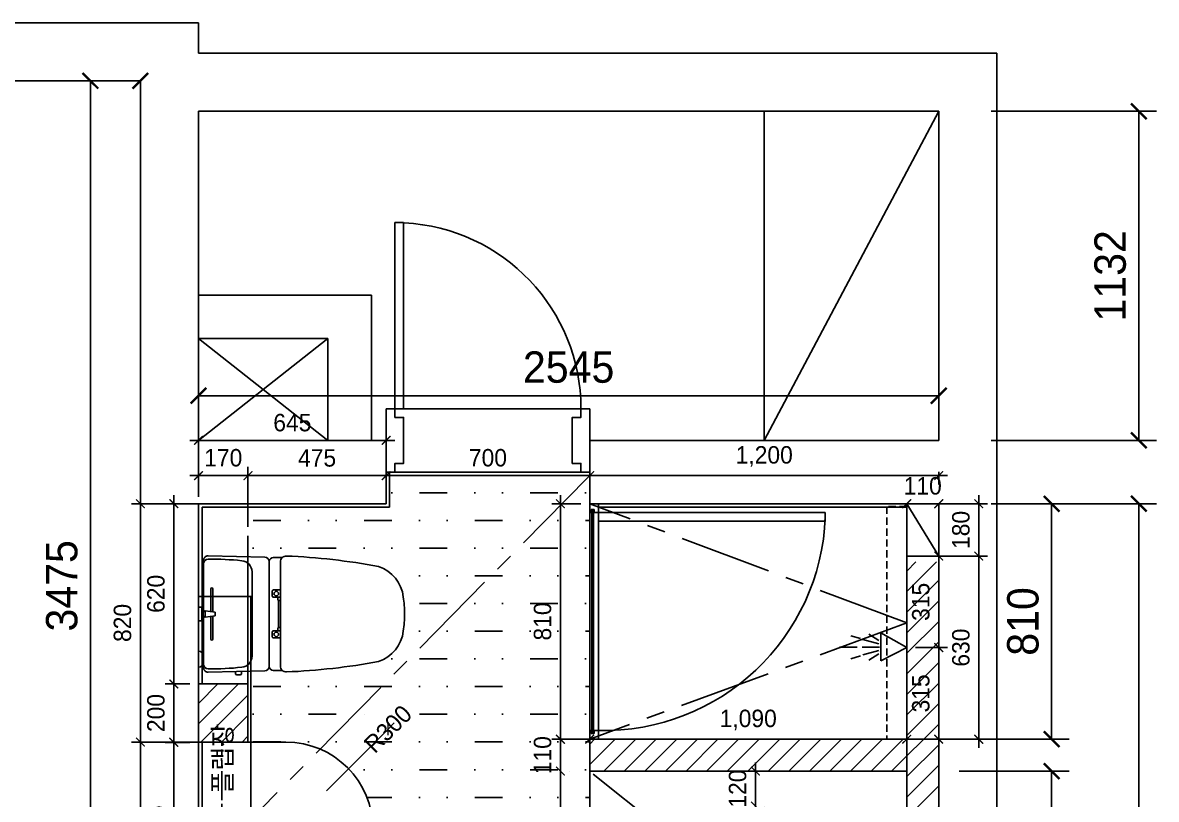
# Model space of a CAD drawing. Header units: millimetres. Extents: x 217202 to 745838, y -6815 to 171372.
# Drawn here: x 414399 to 418297, y 12280 to 14952 of the extents above; entities that cross this region are included whole.
import ezdxf

# ---------------------------------------------------------------- set-up
doc = ezdxf.new("R2010")
doc.units = ezdxf.units.MM
doc.header["$PDMODE"] = 3
for name, pattern in [('CENTER', [50.8, 31.75, -6.35, 6.35, -6.35]), ('DASHED', [0.75, 0.5, -0.25]), ('HIDDEN', [0.375, 0.25, -0.125])]:
    doc.linetypes.add(name, pattern=pattern)
doc.layers.get('DEFPOINTS').update_dxf_attribs({"color": 248})
for name, color, linetype in [('0-ELC TEXT', 7, 'Continuous'), ('03-WAL NEW', 3, 'Continuous'), ('06-FUR', 6, 'Continuous'), ('07-DIM', 5, 'Continuous'), ('BATH', 4, 'Continuous'), ('C-WALL1', 2, 'Continuous'), ('CO-BATH', 6, 'Continuous'), ('FIN', 2, 'Continuous'), ('FUR', 8, 'DASHED'), ('HAT', 5, 'Continuous'), ('HL', 6, 'HIDDEN'), ('TOILET-1', 6, 'Continuous'), ('도면층4', 4, 'Continuous'), ('도면층5', 5, 'Continuous')]:
    doc.layers.add(name, color=color, linetype=linetype)
doc.styles.add('HY 울릉도 L', font='')
doc.styles.add('YOURNAME', font='HY울릉도M.TTF')
doc.styles.add('코레일둥고', font='Korail_Round_Gothic_Medium.ttf')
doc.styles.get('HY 울릉도 L').set_extended_font_data('HY울릉도L')
doc.dimstyles.new('30', dxfattribs={"dimscale": 30, "dimtxt": 2, "dimasz": 1, "dimexe": 1, "dimexo": 1, "dimgap": 1, "dimtad": 1, "dimdec": 0, "dimrnd": 0.05, "dimdsep": 46, "dimlunit": 6, "dimtxsty": 'HY 울릉도 L', "dimblk": 'ARCHTICK', "dimcen": 2.5, "dimdle": 1, "dimclrd": 133, "dimclre": 133, "dimclrt": 30, "dimadec": 0, "dimazin": 0, "dimtfac": 1, "dimtdec": 0, "dimtix": 1, "dimtmove": 2, "dimatfit": 3, "dimldrblk": 'ARCHTICK', "dimfxl": 1, "dimlwd": -1, "dimlwe": -1, "dimarcsym": 0})
doc.dimstyles.new('YOURNAME-60', dxfattribs={"dimscale": 60, "dimtxt": 1.8, "dimasz": 0.9, "dimexe": 1, "dimexo": 3, "dimgap": 0.7, "dimtad": 1, "dimdec": 0, "dimzin": 0, "dimdsep": 46, "dimtxsty": 'YOURNAME', "dimblk": 'ARCHTICK', "dimcen": 0, "dimclrd": 1, "dimclre": 1, "dimclrt": 7, "dimadec": 0, "dimazin": 0, "dimtfac": 1, "dimtdec": 0, "dimtix": 1, "dimtmove": 2, "dimatfit": 3, "dimldrblk": 'ARCHTICK', "dimfxl": 1, "dimtolj": 1, "dimtzin": 0, "dimarcsym": 0})
pattern_1 = [(45, (109254.45, -57531.334), (-35.355339, 35.355339), [])]

# ---------------------------------------------------------------- blocks, each defined once
blk = doc.blocks.new('A$C4B2D31F0')
at = {"layer": 'FIN', "color": 4}
for p, q in [((185, 690.9), (20.4, 690.9)), ((37.2, 692.3), (24.7, 692.3)), ((37.2, 692.3), (49.7, 692.3)), ((200.9, 690.9), (365.5, 690.9)), ((47.7, 523.7), (192.9, 523.7)), ((338.2, 523.7), (192.9, 523.7)), ((12.6, 465.9), (192.9, 465.9)), ((373.3, 465.9), (192.9, 465.9)), ((192.9, 426.6), (13.7, 426.6)), ((192.9, 426.6), (372.2, 426.6))]:
    blk.add_line(p, q, dxfattribs=at)
for points in [[(20.4, 690.9), (7.9, 690.9, 0.421209), (-7.1, 675.5), (-2.4, 480.5, 0.001659)], [(365.5, 690.9), (378, 690.9, -0.421209), (392.9, 675.5), (388.3, 480.5, -0.001659)], [(12.6, 465.9, 0.371724), (-1.8, 451.2, 0.003515), (-1, 420.3, 0.320541)], [(373.3, 465.9, -0.371724), (387.7, 451.2, -0.003515), (386.9, 420.3, -0.320541)]]:
    blk.add_lwpolyline(points, format="xyb", dxfattribs=at)
for centre, radius, start, end in [((24.7, 707.3), 15, 180, 270), ((49.7, 707.3), 15, 270, 0), ((1004.3, 663.1), 1000, 179.3116, 185.9437), ((20.4, 674.9), 16, 90, 179.3116), ((365.5, 674.9), 16, 0.6884, 90), ((-618.4, 663.1), 1000, 354.0563, 0.6884), ((49.4, 563.7), 40, 185.9437, 267.5129), ((336.5, 563.7), 40, 272.4871, 354.0563), ((12.6, 480.9), 15, 181.3651, 270), ((373.3, 480.9), 15, 270, 358.6349), ((13.7, 406.6), 20, 90, 182.3333), ((2197.7, 495.6), 2205.9, 182.3333, 190.6081), ((-1811.8, 495.6), 2205.9, 349.3919, 357.6667), ((372.2, 406.6), 20, 357.6667, 90), ((148.7, 128.9), 125.5, 198.2964, 263.4241), ((237.2, 128.9), 125.5, 276.5759, 341.7036), ((192.9, 405.9), 405.9, 261.6993, 270), ((192.9, 405.9), 405.9, 270, 278.3007)]:
    blk.add_arc(centre, radius, start, end, dxfattribs=at)
at = {"layer": 'HL', "linetype": 'Continuous'}
for p, q in [((168.9, 697.3), (168.9, 707.3)), ((216.9, 697.3), (216.9, 707.3)), ((106.4, 666.3), (184.4, 666.3)), ((168.9, 697.3), (216.9, 697.3)), ((186, 692.5), (180.6, 697.3)), ((181.6, 685.5), (186, 692.5)), ((187, 651.2), (181.6, 685.5)), ((181.6, 685.5), (204.3, 685.5)), ((186, 692.5), (199.9, 692.5)), ((198.9, 651.2), (204.3, 685.5)), ((199.9, 692.5), (205.3, 697.3)), ((204.3, 685.5), (199.9, 692.5)), ((201.4, 666.3), (279.4, 666.3)), ((106.4, 659.3), (185.5, 659.3)), ((187, 651.2), (198.9, 651.2)), ((200.4, 659.3), (279.4, 659.3)), ((-16, 576.9), (-16, 564.8)), ((-12, 580.9), (-4.8, 580.9)), ((-12, 560.8), (-4.3, 560.8)), ((192.9, 433.7), (146.6, 433.7)), ((192.9, 433.7), (239.3, 433.7))]:
    blk.add_line(p, q, dxfattribs=at)
for points in [[(110.4, 426.6), (110.4, 450.8, -0.414214), (114.4, 454.8), (130.9, 454.8, -0.414214), (134.9, 450.8), (134.9, 435.2), (134.9, 426.6)], [(134.9, 435.2), (144.6, 435.2, -0.414214), (146.6, 433.2), (146.6, 426.6)], [(251, 435.2), (241.3, 435.2, 0.414214), (239.3, 433.2), (239.3, 426.6)], [(275.5, 426.6), (275.5, 450.8, 0.414214), (271.5, 454.8), (255, 454.8, 0.414214), (251, 450.8), (251, 435.2), (251, 426.6)]]:
    blk.add_lwpolyline(points, format="xyb", dxfattribs=at)
for centre in [(122.9, 440.9), (262.9, 440.9)]:
    blk.add_circle(centre, 8, dxfattribs=at)
for centre, radius, start, end in [((106.4, 662.8), 3.5, 90, 270), ((279.4, 662.8), 3.5, 270, 90), ((-12, 576.9), 4, 90, 180), ((-12, 564.8), 4, 180, 270)]:
    blk.add_arc(centre, radius, start, end, dxfattribs=at)
blk = doc.blocks.new('_ArchTick')
at = {"color": 0, "linetype": 'ByBlock', "const_width": 0.15}
blk.add_lwpolyline([(-0.5, -0.5), (0.5, 0.5)], dxfattribs=at)
blk = doc.blocks.new('*D909')
at = {"layer": 'DEFPOINTS', "color": 0, "transparency": 16777216}
for p in [(417549.1, 13668.7), (415004.1, 13497.2), (417549.1, 13519.7)]:
    blk.add_point(p, dxfattribs=at)
at = {"layer": 'HAT', "color": 1, "lineweight": -2, "transparency": 16777216}
for p, q in [((415004.1, 13677.2), (415004.1, 13728.7)), ((417549.1, 13699.7), (417549.1, 13728.7)), ((415004.1, 13668.7), (417549.1, 13668.7))]:
    blk.add_line(p, q, dxfattribs=at)
at = {"layer": 'HAT', "color": 1, "lineweight": -2, "transparency": 16777216, "xscale": 54, "yscale": 54, "zscale": 54, "rotation": 180}
blk.add_blockref('_ArchTick', (415004.1, 13668.7), dxfattribs=at)
at = {"layer": 'HAT', "color": 1, "lineweight": -2, "transparency": 16777216, "xscale": 54, "yscale": 54, "zscale": 54}
blk.add_blockref('_ArchTick', (417549.1, 13668.7), dxfattribs=at)
at = {"layer": 'HAT', "color": 7, "transparency": 16777216, "insert": (416276.6, 13766.7), "char_height": 108, "attachment_point": 5, "style": 'YOURNAME'}
blk.add_mtext('\\A1;2545', dxfattribs=at)
blk = doc.blocks.new('*D933')
at = {"layer": '06-FUR', "color": 133, "transparency": 16777216}
for p, q in [((415004.1, 13320.4), (415004.1, 13545.2)), ((415649.1, 13436.2), (415649.1, 13545.2)), ((415679.1, 13515.2), (414974.1, 13515.2))]:
    blk.add_line(p, q, dxfattribs=at)
at = {"layer": 'DEFPOINTS', "color": 0, "transparency": 16777216}
for p in [(415004.1, 13515.2), (415649.1, 13406.2), (415004.1, 13290.4)]:
    blk.add_point(p, dxfattribs=at)
at = {"layer": '06-FUR', "color": 133, "transparency": 16777216, "xscale": 30, "yscale": 30, "zscale": 30, "rotation": 180}
blk.add_blockref('_ArchTick', (415004.1, 13515.2), dxfattribs=at)
at = {"layer": '06-FUR', "color": 133, "transparency": 16777216, "xscale": 30, "yscale": 30, "zscale": 30}
blk.add_blockref('_ArchTick', (415649.1, 13515.2), dxfattribs=at)
at = {"layer": '06-FUR', "color": 30, "transparency": 16777216, "insert": (415326.6, 13575.9), "char_height": 60, "attachment_point": 5, "style": 'HY 울릉도 L'}
blk.add_mtext('645', dxfattribs=at)
blk = doc.blocks.new('*D910')
at = {"layer": '06-FUR', "color": 133, "transparency": 16777216}
for p, q in [((416319.1, 13393.8), (417579.1, 13393.8)), ((416349.1, 13406.5), (416349.1, 13363.8)), ((417549.1, 13406.5), (417549.1, 13363.8))]:
    blk.add_line(p, q, dxfattribs=at)
at = {"layer": 'DEFPOINTS', "color": 0, "transparency": 16777216}
for p in [(416349.1, 13436.5), (417549.1, 13436.5), (417549.1, 13393.8)]:
    blk.add_point(p, dxfattribs=at)
at = {"layer": '06-FUR', "color": 133, "transparency": 16777216, "xscale": 30, "yscale": 30, "zscale": 30, "rotation": 180}
blk.add_blockref('_ArchTick', (416349.1, 13393.8), dxfattribs=at)
at = {"layer": '06-FUR', "color": 133, "transparency": 16777216, "xscale": 30, "yscale": 30, "zscale": 30}
blk.add_blockref('_ArchTick', (417549.1, 13393.8), dxfattribs=at)
at = {"layer": '06-FUR', "color": 30, "transparency": 16777216, "insert": (416949.1, 13459.8), "char_height": 60, "attachment_point": 5, "style": 'HY 울릉도 L'}
blk.add_mtext('1,200', dxfattribs=at)
blk = doc.blocks.new('*D911')
at = {"layer": '06-FUR', "color": 133, "transparency": 16777216}
for p, q in [((415649.1, 13423.8), (415649.1, 13423.8)), ((416379.1, 13393.8), (415619.1, 13393.8)), ((416349.1, 13406.5), (416349.1, 13363.8))]:
    blk.add_line(p, q, dxfattribs=at)
at = {"layer": 'DEFPOINTS', "color": 0, "transparency": 16777216}
for p in [(416349.1, 13436.5), (415649.1, 13393.8), (415649.1, 13393.8)]:
    blk.add_point(p, dxfattribs=at)
at = {"layer": '06-FUR', "color": 133, "transparency": 16777216, "xscale": 30, "yscale": 30, "zscale": 30, "rotation": 180}
blk.add_blockref('_ArchTick', (415649.1, 13393.8), dxfattribs=at)
at = {"layer": '06-FUR', "color": 133, "transparency": 16777216, "xscale": 30, "yscale": 30, "zscale": 30}
blk.add_blockref('_ArchTick', (416349.1, 13393.8), dxfattribs=at)
at = {"layer": '06-FUR', "color": 30, "transparency": 16777216, "insert": (415999.1, 13455.1), "char_height": 60, "attachment_point": 5, "style": 'HY 울릉도 L'}
blk.add_mtext('700', dxfattribs=at)
blk = doc.blocks.new('*D934')
at = {"layer": 'DEFPOINTS', "color": 0, "transparency": 16777216}
for p in [(417549.1, 14647.2), (417549.1, 13515.2), (418237.3, 13515.2)]:
    blk.add_point(p, dxfattribs=at)
at = {"layer": 'HAT', "color": 1, "lineweight": -2, "transparency": 16777216}
for p, q in [((417729.1, 14647.2), (418297.3, 14647.2)), ((418237.3, 14647.2), (418237.3, 13515.2)), ((417729.1, 13515.2), (418297.3, 13515.2))]:
    blk.add_line(p, q, dxfattribs=at)
at = {"layer": 'HAT', "color": 1, "lineweight": -2, "transparency": 16777216, "xscale": 54, "yscale": 54, "zscale": 54}
for p, rotation in [((418237.3, 14647.2), 90), ((418237.3, 13515.2), 270)]:
    blk.add_blockref('_ArchTick', p, dxfattribs=dict(at, rotation=rotation))
at = {"layer": 'HAT', "color": 7, "transparency": 16777216, "insert": (418139.1, 14081.2), "char_height": 108, "attachment_point": 5, "rotation": 90, "style": 'YOURNAME'}
blk.add_mtext('\\A1;1132', dxfattribs=at)
blk = doc.blocks.new('AC-8')
at = {"layer": 'BATH'}
for p, q in [((-50.8, 54), (-0.1, 142.7)), ((-0.1, 142.7), (45.4, 54)), ((45.4, 54), (-50.8, 54)), ((-24.7, 46.5), (-46.3, 12.2)), ((-13.5, 47.3), (-27.7, -7.9)), ((-1.6, 49.5), (-1.6, -10.8)), ((10.4, 47.3), (24.5, -7.9)), ((21.6, 46.5), (43.2, 12.2)), ((-31.4, -16.2), (-41.1, -49)), ((-1.6, -27.3), (-1.6, -88.5)), ((28.3, -16.2), (38, -49))]:
    blk.add_line(p, q, dxfattribs=at)
blk = doc.blocks.new('*D912')
at = {"layer": 'DEFPOINTS', "color": 0, "transparency": 16777216}
for p in [(417549.1, 13297.2), (417549.1, 10577.2), (418237.3, 10577.2)]:
    blk.add_point(p, dxfattribs=at)
at = {"layer": 'HAT', "color": 1, "lineweight": -2, "transparency": 16777216}
for p, q in [((417729.1, 13297.2), (418297.3, 13297.2)), ((418237.3, 13297.2), (418237.3, 10577.2)), ((417729.1, 10577.2), (418297.3, 10577.2))]:
    blk.add_line(p, q, dxfattribs=at)
at = {"layer": 'HAT', "color": 1, "lineweight": -2, "transparency": 16777216, "xscale": 54, "yscale": 54, "zscale": 54}
for p, rotation in [((418237.3, 13297.2), 90), ((418237.3, 10577.2), 270)]:
    blk.add_blockref('_ArchTick', p, dxfattribs=dict(at, rotation=rotation))
at = {"layer": 'HAT', "color": 7, "transparency": 16777216, "insert": (418139.1, 11937.2), "char_height": 108, "attachment_point": 5, "rotation": 90, "style": 'YOURNAME'}
blk.add_mtext('\\A1;2720', dxfattribs=at)
blk = doc.blocks.new('*D913')
at = {"layer": 'DEFPOINTS', "color": 0, "transparency": 16777216}
for p in [(417549.1, 13297.2), (417274.6, 12487.2), (417937.3, 12487.2)]:
    blk.add_point(p, dxfattribs=at)
at = {"layer": 'HAT', "color": 1, "lineweight": -2, "transparency": 16777216}
for p, q in [((417729.1, 13297.2), (417997.3, 13297.2)), ((417937.3, 13297.2), (417937.3, 12487.2)), ((417454.6, 12487.2), (417997.3, 12487.2))]:
    blk.add_line(p, q, dxfattribs=at)
at = {"layer": 'HAT', "color": 1, "lineweight": -2, "transparency": 16777216, "xscale": 54, "yscale": 54, "zscale": 54}
for p, rotation in [((417937.3, 13297.2), 90), ((417937.3, 12487.2), 270)]:
    blk.add_blockref('_ArchTick', p, dxfattribs=dict(at, rotation=rotation))
at = {"layer": 'HAT', "color": 7, "transparency": 16777216, "insert": (417839, 12892.2), "char_height": 108, "attachment_point": 5, "rotation": 90, "style": 'YOURNAME'}
blk.add_mtext('\\A1;810', dxfattribs=at)
blk = doc.blocks.new('*D914')
at = {"layer": 'DEFPOINTS', "color": 0, "transparency": 16777216}
for p in [(417439.1, 12377.2), (417549.1, 10577.2), (417937.3, 10577.2)]:
    blk.add_point(p, dxfattribs=at)
at = {"layer": 'HAT', "color": 1, "lineweight": -2, "transparency": 16777216}
for p, q in [((417619.1, 12377.2), (417997.3, 12377.2)), ((417937.3, 12377.2), (417937.3, 10577.2)), ((417729.1, 10577.2), (417997.3, 10577.2))]:
    blk.add_line(p, q, dxfattribs=at)
at = {"layer": 'HAT', "color": 1, "lineweight": -2, "transparency": 16777216, "xscale": 54, "yscale": 54, "zscale": 54}
for p, rotation in [((417937.3, 12377.2), 90), ((417937.3, 10577.2), 270)]:
    blk.add_blockref('_ArchTick', p, dxfattribs=dict(at, rotation=rotation))
at = {"layer": 'HAT', "color": 7, "transparency": 16777216, "insert": (417839, 11477.2), "char_height": 108, "attachment_point": 5, "rotation": 90, "style": 'YOURNAME'}
blk.add_mtext('\\A1;1800', dxfattribs=at)
blk = doc.blocks.new('*D935')
at = {"layer": '06-FUR', "color": 133, "transparency": 16777216}
for p, q in [((416248.4, 12407.2), (416248.4, 10547.2)), ((416278.4, 12377.2), (416278.4, 12377.2)), ((416319.1, 10577.2), (416218.4, 10577.2))]:
    blk.add_line(p, q, dxfattribs=at)
at = {"layer": 'DEFPOINTS', "color": 0, "transparency": 16777216}
for p in [(416248.4, 12377.2), (416248.4, 10577.2), (416349.1, 10577.2)]:
    blk.add_point(p, dxfattribs=at)
at = {"layer": '06-FUR', "color": 133, "transparency": 16777216, "xscale": 30, "yscale": 30, "zscale": 30}
for p, rotation in [((416248.4, 12377.2), 90), ((416248.4, 10577.2), 270)]:
    blk.add_blockref('_ArchTick', p, dxfattribs=dict(at, rotation=rotation))
at = {"layer": '06-FUR', "color": 30, "transparency": 16777216, "insert": (416182.5, 11477.2), "char_height": 60, "attachment_point": 5, "rotation": 90, "style": 'HY 울릉도 L'}
blk.add_mtext('1,800', dxfattribs=at)
blk = doc.blocks.new('*D915')
at = {"layer": '06-FUR', "color": 133, "transparency": 16777216}
for p, q in [((416319.1, 13297.2), (416218.4, 13297.2)), ((416248.4, 13327.2), (416248.4, 12457.2)), ((416319.1, 12487.2), (416218.4, 12487.2))]:
    blk.add_line(p, q, dxfattribs=at)
at = {"layer": 'DEFPOINTS', "color": 0, "transparency": 16777216}
for p in [(416349.1, 13297.2), (416248.4, 12487.2), (416349.1, 12487.2)]:
    blk.add_point(p, dxfattribs=at)
at = {"layer": '06-FUR', "color": 133, "transparency": 16777216, "xscale": 30, "yscale": 30, "zscale": 30}
for p, rotation in [((416248.4, 13297.2), 90), ((416248.4, 12487.2), 270)]:
    blk.add_blockref('_ArchTick', p, dxfattribs=dict(at, rotation=rotation))
at = {"layer": '06-FUR', "color": 30, "transparency": 16777216, "insert": (416187.1, 12892.2), "char_height": 60, "attachment_point": 5, "rotation": 90, "style": 'HY 울릉도 L'}
blk.add_mtext('810', dxfattribs=at)
blk = doc.blocks.new('*D937')
at = {"layer": '06-FUR', "color": 133, "transparency": 16777216}
for p, q in [((417439.1, 13297.2), (417409.1, 13297.2)), ((417439.1, 13297.2), (417549.1, 13297.2)), ((417549.1, 13297.2), (417579.1, 13297.2))]:
    blk.add_line(p, q, dxfattribs=at)
at = {"layer": 'DEFPOINTS', "color": 0, "transparency": 16777216}
for p in [(417439.1, 13297.2), (417549.1, 13297.2), (417549.1, 13297.2)]:
    blk.add_point(p, dxfattribs=at)
at = {"layer": '06-FUR', "color": 133, "transparency": 16777216, "xscale": 30, "yscale": 30, "zscale": 30}
blk.add_blockref('_ArchTick', (417439.1, 13297.2), dxfattribs=at)
at = {"layer": '06-FUR', "color": 133, "transparency": 16777216, "xscale": 30, "yscale": 30, "zscale": 30, "rotation": 180}
blk.add_blockref('_ArchTick', (417549.1, 13297.2), dxfattribs=at)
at = {"layer": '06-FUR', "color": 30, "transparency": 16777216, "insert": (417494.1, 13358.5), "char_height": 60, "attachment_point": 5, "style": 'HY 울릉도 L'}
blk.add_mtext('110', dxfattribs=at)
blk = doc.blocks.new('*D938')
at = {"layer": '06-FUR', "color": 133, "transparency": 16777216}
for p, q in [((416349.1, 12407.2), (416349.1, 12517.2)), ((417439.1, 12407.2), (417439.1, 12517.2)), ((417469.1, 12487.2), (416319.1, 12487.2))]:
    blk.add_line(p, q, dxfattribs=at)
at = {"layer": 'DEFPOINTS', "color": 0, "transparency": 16777216}
for p in [(416349.1, 12487.2), (416349.1, 12377.2), (417439.1, 12377.2)]:
    blk.add_point(p, dxfattribs=at)
at = {"layer": '06-FUR', "color": 133, "transparency": 16777216, "xscale": 30, "yscale": 30, "zscale": 30, "rotation": 180}
blk.add_blockref('_ArchTick', (416349.1, 12487.2), dxfattribs=at)
at = {"layer": '06-FUR', "color": 133, "transparency": 16777216, "xscale": 30, "yscale": 30, "zscale": 30}
blk.add_blockref('_ArchTick', (417439.1, 12487.2), dxfattribs=at)
at = {"layer": '06-FUR', "color": 30, "transparency": 16777216, "insert": (416894.1, 12553.2), "char_height": 60, "attachment_point": 5, "style": 'HY 울릉도 L'}
blk.add_mtext('1,090', dxfattribs=at)
blk = doc.blocks.new('*D916')
at = {"layer": '06-FUR', "color": 133, "transparency": 16777216}
for p, q in [((416248.4, 12487.2), (416248.4, 12517.2)), ((416248.4, 12487.2), (416248.4, 12377.2)), ((416278.4, 12487.2), (416278.4, 12487.2)), ((416248.4, 12377.2), (416248.4, 12347.2)), ((416278.4, 12377.2), (416278.4, 12377.2))]:
    blk.add_line(p, q, dxfattribs=at)
at = {"layer": 'DEFPOINTS', "color": 0, "transparency": 16777216}
for p in [(416248.4, 12487.2), (416248.4, 12377.2), (416248.4, 12377.2)]:
    blk.add_point(p, dxfattribs=at)
at = {"layer": '06-FUR', "color": 133, "transparency": 16777216, "xscale": 30, "yscale": 30, "zscale": 30}
for p, rotation in [((416248.4, 12487.2), 270), ((416248.4, 12377.2), 90)]:
    blk.add_blockref('_ArchTick', p, dxfattribs=dict(at, rotation=rotation))
at = {"layer": '06-FUR', "color": 30, "transparency": 16777216, "insert": (416187.2, 12432.2), "char_height": 60, "attachment_point": 5, "rotation": 90, "style": 'HY 울릉도 L'}
blk.add_mtext('110', dxfattribs=at)
blk = doc.blocks.new('*D917')
at = {"layer": '06-FUR', "color": 133, "transparency": 16777216}
for p, q in [((415004.1, 13357.5), (415004.1, 13423.8)), ((415174.1, 13357.5), (415174.1, 13423.8)), ((415004.1, 13393.8), (414974.1, 13393.8)), ((415174.1, 13393.8), (415004.1, 13393.8)), ((415174.1, 13393.8), (415204.1, 13393.8))]:
    blk.add_line(p, q, dxfattribs=at)
at = {"layer": 'DEFPOINTS', "color": 0, "transparency": 16777216}
for p in [(415004.1, 13393.8), (415004.1, 13327.5), (415174.1, 13327.5)]:
    blk.add_point(p, dxfattribs=at)
at = {"layer": '06-FUR', "color": 133, "transparency": 16777216, "xscale": 30, "yscale": 30, "zscale": 30}
blk.add_blockref('_ArchTick', (415004.1, 13393.8), dxfattribs=at)
at = {"layer": '06-FUR', "color": 133, "transparency": 16777216, "xscale": 30, "yscale": 30, "zscale": 30, "rotation": 180}
blk.add_blockref('_ArchTick', (415174.1, 13393.8), dxfattribs=at)
at = {"layer": '06-FUR', "color": 30, "transparency": 16777216, "insert": (415089.1, 13455.1), "char_height": 60, "attachment_point": 5, "style": 'HY 울릉도 L'}
blk.add_mtext('170', dxfattribs=at)
blk = doc.blocks.new('*D918')
at = {"layer": '06-FUR', "color": 133, "transparency": 16777216}
for p, q in [((415174.1, 13247.5), (415174.1, 13423.8)), ((415144.1, 13393.8), (415679.1, 13393.8)), ((415649.1, 13406.5), (415649.1, 13363.8))]:
    blk.add_line(p, q, dxfattribs=at)
at = {"layer": 'DEFPOINTS', "color": 0, "transparency": 16777216}
for p in [(415649.1, 13436.5), (415649.1, 13393.8), (415174.1, 13217.5)]:
    blk.add_point(p, dxfattribs=at)
at = {"layer": '06-FUR', "color": 133, "transparency": 16777216, "xscale": 30, "yscale": 30, "zscale": 30, "rotation": 180}
blk.add_blockref('_ArchTick', (415174.1, 13393.8), dxfattribs=at)
at = {"layer": '06-FUR', "color": 133, "transparency": 16777216, "xscale": 30, "yscale": 30, "zscale": 30}
blk.add_blockref('_ArchTick', (415649.1, 13393.8), dxfattribs=at)
at = {"layer": '06-FUR', "color": 30, "transparency": 16777216, "insert": (415411.6, 13454.5), "char_height": 60, "attachment_point": 5, "style": 'HY 울릉도 L'}
blk.add_mtext('475', dxfattribs=at)
blk = doc.blocks.new('*D919')
at = {"layer": '06-FUR', "color": 133, "transparency": 16777216}
for p, q in [((415144.1, 13297.2), (414774.1, 13297.2)), ((414804.1, 13327.2), (414804.1, 12447.2)), ((415144.1, 12477.2), (414774.1, 12477.2))]:
    blk.add_line(p, q, dxfattribs=at)
at = {"layer": 'DEFPOINTS', "color": 0, "transparency": 16777216}
for p in [(415174.1, 13297.2), (414804.1, 12477.2), (415174.1, 12477.2)]:
    blk.add_point(p, dxfattribs=at)
at = {"layer": '06-FUR', "color": 133, "transparency": 16777216, "xscale": 30, "yscale": 30, "zscale": 30}
for p, rotation in [((414804.1, 13297.2), 90), ((414804.1, 12477.2), 270)]:
    blk.add_blockref('_ArchTick', p, dxfattribs=dict(at, rotation=rotation))
at = {"layer": '06-FUR', "color": 30, "transparency": 16777216, "insert": (414742.8, 12887.2), "char_height": 60, "attachment_point": 5, "rotation": 90, "style": 'HY 울릉도 L'}
blk.add_mtext('820', dxfattribs=at)
blk = doc.blocks.new('*D920')
at = {"layer": '06-FUR', "color": 133, "transparency": 16777216}
for p, q in [((414919.1, 12677.2), (414919.1, 12707.2)), ((414974.1, 12677.2), (414889.1, 12677.2)), ((414919.1, 12677.2), (414919.1, 12477.2)), ((414974.1, 12477.2), (414889.1, 12477.2)), ((414919.1, 12477.2), (414919.1, 12447.2))]:
    blk.add_line(p, q, dxfattribs=at)
at = {"layer": 'DEFPOINTS', "color": 0, "transparency": 16777216}
for p in [(415004.1, 12677.2), (414919.1, 12477.2), (415004.1, 12477.2)]:
    blk.add_point(p, dxfattribs=at)
at = {"layer": '06-FUR', "color": 133, "transparency": 16777216, "xscale": 30, "yscale": 30, "zscale": 30}
for p, rotation in [((414919.1, 12677.2), 270), ((414919.1, 12477.2), 90)]:
    blk.add_blockref('_ArchTick', p, dxfattribs=dict(at, rotation=rotation))
at = {"layer": '06-FUR', "color": 30, "transparency": 16777216, "insert": (414857.8, 12577.2), "char_height": 60, "attachment_point": 5, "rotation": 90, "style": 'HY 울릉도 L'}
blk.add_mtext('200', dxfattribs=at)
blk = doc.blocks.new('*D921')
at = {"layer": '06-FUR', "color": 133, "transparency": 16777216}
for p, q in [((414974.1, 13297.2), (414889.1, 13297.2)), ((414919.1, 13327.2), (414919.1, 12647.2)), ((414974.1, 12677.2), (414889.1, 12677.2))]:
    blk.add_line(p, q, dxfattribs=at)
at = {"layer": 'DEFPOINTS', "color": 0, "transparency": 16777216}
for p in [(415004.1, 13297.2), (414919.1, 12677.2), (415004.1, 12677.2)]:
    blk.add_point(p, dxfattribs=at)
at = {"layer": '06-FUR', "color": 133, "transparency": 16777216, "xscale": 30, "yscale": 30, "zscale": 30}
for p, rotation in [((414919.1, 13297.2), 90), ((414919.1, 12677.2), 270)]:
    blk.add_blockref('_ArchTick', p, dxfattribs=dict(at, rotation=rotation))
at = {"layer": '06-FUR', "color": 30, "transparency": 16777216, "insert": (414857.8, 12987.2), "char_height": 60, "attachment_point": 5, "rotation": 90, "style": 'HY 울릉도 L'}
blk.add_mtext('620', dxfattribs=at)
blk = doc.blocks.new('*D939')
at = {"layer": '06-FUR', "color": 133, "transparency": 16777216}
for p, q in [((414974.1, 12477.2), (414774.1, 12477.2)), ((414804.1, 12507.2), (414804.1, 11447.2)), ((414974.1, 11477.2), (414774.1, 11477.2))]:
    blk.add_line(p, q, dxfattribs=at)
at = {"layer": 'DEFPOINTS', "color": 0, "transparency": 16777216}
for p in [(415004.1, 12477.2), (414804.1, 11477.2), (415004.1, 11477.2)]:
    blk.add_point(p, dxfattribs=at)
at = {"layer": '06-FUR', "color": 133, "transparency": 16777216, "xscale": 30, "yscale": 30, "zscale": 30}
for p, rotation in [((414804.1, 12477.2), 90), ((414804.1, 11477.2), 270)]:
    blk.add_blockref('_ArchTick', p, dxfattribs=dict(at, rotation=rotation))
at = {"layer": '06-FUR', "color": 30, "transparency": 16777216, "insert": (414738.1, 11977.2), "char_height": 60, "attachment_point": 5, "rotation": 90, "style": 'HY 울릉도 L'}
blk.add_mtext('1,000', dxfattribs=at)
blk = doc.blocks.new('*D922')
at = {"layer": '06-FUR', "color": 133, "transparency": 16777216}
for p, q in [((414974.1, 12476.2), (414889.1, 12476.2)), ((414919.1, 11881.2), (414919.1, 12506.2)), ((415039.1, 11911.2), (414889.1, 11911.2))]:
    blk.add_line(p, q, dxfattribs=at)
at = {"layer": 'DEFPOINTS', "color": 0, "transparency": 16777216}
for p in [(414919.1, 12476.2), (415004.1, 12476.2), (415069.1, 11911.2)]:
    blk.add_point(p, dxfattribs=at)
at = {"layer": '06-FUR', "color": 133, "transparency": 16777216, "xscale": 30, "yscale": 30, "zscale": 30}
for p, rotation in [((414919.1, 12476.2), 90), ((414919.1, 11911.2), 270)]:
    blk.add_blockref('_ArchTick', p, dxfattribs=dict(at, rotation=rotation))
at = {"layer": '06-FUR', "color": 30, "transparency": 16777216, "insert": (414858.4, 12193.7), "char_height": 60, "attachment_point": 5, "rotation": 90, "style": 'HY 울릉도 L'}
blk.add_mtext('565', dxfattribs=at)
blk = doc.blocks.new('*D924')
at = {"layer": '06-FUR', "color": 133, "transparency": 16777216}
for p, q in [((415443.7, 12310.1), (415655.8, 12522.2)), ((415655.8, 12522.2), (415677.1, 12543.4))]:
    blk.add_line(p, q, dxfattribs=at)
at = {"layer": 'DEFPOINTS', "color": 0, "transparency": 16777216}
for p in [(415655.8, 12522.2), (415443.7, 12310.1)]:
    blk.add_point(p, dxfattribs=at)
at = {"layer": '06-FUR', "color": 133, "transparency": 16777216, "xscale": 30, "yscale": 30, "zscale": 30, "rotation": 224.9999999999922}
blk.add_blockref('_ArchTick', (415655.8, 12522.2), dxfattribs=at)
at = {"layer": '06-FUR', "color": 30, "transparency": 16777216, "insert": (415655.8, 12522.2), "char_height": 60, "attachment_point": 5, "rotation": 45, "style": 'HY 울릉도 L'}
blk.add_mtext('R300', dxfattribs=at)
blk = doc.blocks.new('*D942')
at = {"layer": '06-FUR', "color": 133, "transparency": 16777216}
for p, q in [((417686.8, 13147.2), (417686.8, 12457.2)), ((417716.8, 13117.2), (417716.8, 13117.2)), ((417469.1, 12487.2), (417716.8, 12487.2))]:
    blk.add_line(p, q, dxfattribs=at)
at = {"layer": 'DEFPOINTS', "color": 0, "transparency": 16777216}
for p in [(417686.8, 13117.2), (417439.1, 12487.2), (417686.8, 12487.2)]:
    blk.add_point(p, dxfattribs=at)
at = {"layer": '06-FUR', "color": 133, "transparency": 16777216, "xscale": 30, "yscale": 30, "zscale": 30}
for p, rotation in [((417686.8, 13117.2), 90), ((417686.8, 12487.2), 270)]:
    blk.add_blockref('_ArchTick', p, dxfattribs=dict(at, rotation=rotation))
at = {"layer": '06-FUR', "color": 30, "transparency": 16777216, "insert": (417625.5, 12802.2), "char_height": 60, "attachment_point": 5, "rotation": 90, "style": 'HY 울릉도 L'}
blk.add_mtext('630', dxfattribs=at)
blk = doc.blocks.new('*D943')
at = {"layer": '06-FUR', "color": 133, "transparency": 16777216}
for p, q in [((416918.9, 12377.2), (416918.9, 12407.2)), ((416918.9, 12257.2), (416918.9, 12377.2)), ((416948.9, 12377.2), (416948.9, 12377.2)), ((416918.9, 12257.2), (416918.9, 12227.2)), ((416948.9, 12257.2), (416948.9, 12257.2))]:
    blk.add_line(p, q, dxfattribs=at)
at = {"layer": 'DEFPOINTS', "color": 0, "transparency": 16777216}
for p in [(416918.9, 12377.2), (416918.9, 12377.2), (416918.9, 12257.2)]:
    blk.add_point(p, dxfattribs=at)
at = {"layer": '06-FUR', "color": 133, "transparency": 16777216, "xscale": 30, "yscale": 30, "zscale": 30}
for p, rotation in [((416918.9, 12377.2), 270), ((416918.9, 12257.2), 90)]:
    blk.add_blockref('_ArchTick', p, dxfattribs=dict(at, rotation=rotation))
at = {"layer": '06-FUR', "color": 30, "transparency": 16777216, "insert": (416857.7, 12317.2), "char_height": 60, "attachment_point": 5, "rotation": 90, "style": 'HY 울릉도 L'}
blk.add_mtext('120', dxfattribs=at)
blk = doc.blocks.new('*D927')
at = {"layer": '06-FUR', "color": 133, "transparency": 16777216}
for p, q in [((417579.1, 13297.2), (417716.8, 13297.2)), ((417686.8, 13297.2), (417686.8, 13327.2)), ((417686.8, 13297.2), (417686.8, 13117.2)), ((417579.1, 13117.2), (417716.8, 13117.2)), ((417686.8, 13117.2), (417686.8, 13087.2))]:
    blk.add_line(p, q, dxfattribs=at)
at = {"layer": 'DEFPOINTS', "color": 0, "transparency": 16777216}
for p in [(417549.1, 13297.2), (417549.1, 13117.2), (417686.8, 13117.2)]:
    blk.add_point(p, dxfattribs=at)
at = {"layer": '06-FUR', "color": 133, "transparency": 16777216, "xscale": 30, "yscale": 30, "zscale": 30}
for p, rotation in [((417686.8, 13297.2), 270), ((417686.8, 13117.2), 90)]:
    blk.add_blockref('_ArchTick', p, dxfattribs=dict(at, rotation=rotation))
at = {"layer": '06-FUR', "color": 30, "transparency": 16777216, "insert": (417625.5, 13207.2), "char_height": 60, "attachment_point": 5, "rotation": 90, "style": 'HY 울릉도 L'}
blk.add_mtext('180', dxfattribs=at)
blk = doc.blocks.new('*D928')
at = {"layer": '06-FUR', "color": 133, "transparency": 16777216}
for p, q in [((417549.1, 12772.2), (417549.1, 13147.2)), ((417469.1, 13117.2), (417579.1, 13117.2)), ((417469.1, 12802.2), (417579.1, 12802.2))]:
    blk.add_line(p, q, dxfattribs=at)
at = {"layer": 'DEFPOINTS', "color": 0, "transparency": 16777216}
for p in [(417439.1, 13117.2), (417549.1, 13117.2), (417439.1, 12802.2)]:
    blk.add_point(p, dxfattribs=at)
at = {"layer": '06-FUR', "color": 133, "transparency": 16777216, "xscale": 30, "yscale": 30, "zscale": 30}
for p, rotation in [((417549.1, 13117.2), 90), ((417549.1, 12802.2), 270)]:
    blk.add_blockref('_ArchTick', p, dxfattribs=dict(at, rotation=rotation))
at = {"layer": '06-FUR', "color": 30, "transparency": 16777216, "insert": (417487.7, 12959.7), "char_height": 60, "attachment_point": 5, "rotation": 90, "style": 'HY 울릉도 L'}
blk.add_mtext('315', dxfattribs=at)
blk = doc.blocks.new('*D929')
at = {"layer": '06-FUR', "color": 133, "transparency": 16777216}
for p, q in [((417549.1, 12832.2), (417549.1, 12457.2)), ((417469.1, 12802.2), (417579.1, 12802.2)), ((417469.1, 12487.2), (417579.1, 12487.2))]:
    blk.add_line(p, q, dxfattribs=at)
at = {"layer": 'DEFPOINTS', "color": 0, "transparency": 16777216}
for p in [(417439.1, 12802.2), (417439.1, 12487.2), (417549.1, 12487.2)]:
    blk.add_point(p, dxfattribs=at)
at = {"layer": '06-FUR', "color": 133, "transparency": 16777216, "xscale": 30, "yscale": 30, "zscale": 30}
for p, rotation in [((417549.1, 12802.2), 90), ((417549.1, 12487.2), 270)]:
    blk.add_blockref('_ArchTick', p, dxfattribs=dict(at, rotation=rotation))
at = {"layer": '06-FUR', "color": 30, "transparency": 16777216, "insert": (417487.7, 12644.7), "char_height": 60, "attachment_point": 5, "rotation": 90, "style": 'HY 울릉도 L'}
blk.add_mtext('315', dxfattribs=at)
blk = doc.blocks.new('*D1012')
at = {"layer": 'C-WALL1', "color": 1, "lineweight": -2, "transparency": 16777216}
for p, q in [((412084.1, 14752.2), (414804.1, 14752.2)), ((412084.1, 14572.2), (412084.1, 14692.2)), ((414804.1, 14572.2), (414804.1, 14692.2))]:
    blk.add_line(p, q, dxfattribs=at)
at = {"layer": 'DEFPOINTS', "color": 0, "transparency": 16777216}
for p in [(412084.1, 14752.2), (414804.1, 14752.2), (414804.1, 14752.2)]:
    blk.add_point(p, dxfattribs=at)
at = {"layer": 'C-WALL1', "color": 1, "lineweight": -2, "transparency": 16777216, "xscale": 54, "yscale": 54, "zscale": 54, "rotation": 180}
blk.add_blockref('_ArchTick', (412084.1, 14752.2), dxfattribs=at)
at = {"layer": 'C-WALL1', "color": 1, "lineweight": -2, "transparency": 16777216, "xscale": 54, "yscale": 54, "zscale": 54}
blk.add_blockref('_ArchTick', (414804.1, 14752.2), dxfattribs=at)
at = {"layer": 'C-WALL1', "color": 7, "transparency": 16777216, "insert": (413444.1, 14850.4), "char_height": 108, "attachment_point": 5, "style": 'YOURNAME'}
blk.add_mtext('\\A1;2720', dxfattribs=at)
blk = doc.blocks.new('*D1013')
at = {"layer": 'C-WALL1', "color": 1, "lineweight": -2, "transparency": 16777216}
for p, q in [((414624.1, 14752.2), (414572.5, 14752.2)), ((414632.5, 14752.2), (414632.5, 11277.2)), ((414624.1, 11277.2), (414572.5, 11277.2))]:
    blk.add_line(p, q, dxfattribs=at)
at = {"layer": 'DEFPOINTS', "color": 0, "transparency": 16777216}
for p in [(414804.1, 14752.2), (414632.5, 11277.2), (414804.1, 11277.2)]:
    blk.add_point(p, dxfattribs=at)
at = {"layer": 'C-WALL1', "color": 1, "lineweight": -2, "transparency": 16777216, "xscale": 54, "yscale": 54, "zscale": 54}
for p, rotation in [((414632.5, 14752.2), 90), ((414632.5, 11277.2), 270)]:
    blk.add_blockref('_ArchTick', p, dxfattribs=dict(at, rotation=rotation))
at = {"layer": 'C-WALL1', "color": 7, "transparency": 16777216, "insert": (414534.3, 13014.7), "char_height": 108, "attachment_point": 5, "rotation": 90, "style": 'YOURNAME'}
blk.add_mtext('\\A1;3475', dxfattribs=at)

msp = doc.modelspace()

# ---------------------------------------------------------------- hatches: boundary and pattern name
at = {"layer": '03-WAL NEW'}
h = msp.add_hatch(dxfattribs=at)
h.set_pattern_fill('_USER', color=8, scale=50, angle=45, pattern_type=0)
h.set_pattern_definition(pattern_1)
h.paths.add_polyline_path([(415184.1, 13297.2), (415004.1, 13297.2), (415135.9, 13297.2), (415146.7, 13297.2)])
h.paths.add_polyline_path([(415174.1, 12677.2), (415004.1, 12677.2), (415004.1, 12477.2), (415174.1, 12477.2)])
h = msp.add_hatch(dxfattribs=at)
h.set_pattern_fill('_USER', color=8, scale=50, angle=45, pattern_type=0)
h.set_pattern_definition(pattern_1)
h.paths.add_polyline_path([(417549.1, 13097.2), (417439.1, 13097.2), (417439.1, 12487.2), (416349.1, 12487.2), (416349.1, 12377.2), (417439.1, 12377.2), (417439.1, 10577.2), (417549.1, 10577.2)])
at = {"layer": 'TOILET-1'}
h = msp.add_hatch(dxfattribs=at)
h.set_pattern_fill('MUDST', color=8, scale=15)
h.set_pattern_definition([(0, (74006.39, -57531.33), (190.5, 95.25), [95.25, -95.25, 0, -95.25, 0, -95.25])])
h.paths.add_polyline_path([(416349.1, 13360.4), (416349.1, 13406.2), (416319.1, 13406.2), (415661.1, 13406.2), (415661.1, 13285.2), (415174.1, 13285.2), (415174.1, 13217.9), (415174.1, 13114.7), (415231.9, 13113.3, -0.407252), (415246.5, 13098.3, -0.420239), (415263.9, 13112.6, -0.003215), (415292.2, 13111.9, -0.200323), (415306.6, 13117.2, -0.036121), (415622.9, 13081.3, -0.292078), (415708.2, 12976.5, -0.036235), (415712.4, 12917.9, -0.036235), (415708.2, 12859.4, -0.292078), (415622.9, 12754.6, -0.036121), (415306.6, 12718.7, -0.200323), (415292.2, 12724, -0.003215), (415263.9, 12723.2, -0.420239), (415246.5, 12737.6, -0.407252), (415231.9, 12722.6), (415174.1, 12721.2), (415174.1, 12617.9), (415174.1, 12477.2), (415304.1, 12477.2, -0.414214), (415604.1, 12177.2), (415604.1, 11489.2), (415611.1, 11489.2), (415611.1, 11003.5), (415629.1, 11003.5), (415629.1, 11252.2), (415659.1, 11252.2), (415659.1, 11251.7, -0.401154), (416304.1, 10577.2), (416334.1, 10577.2), (416334.1, 10589.2), (416349.1, 10589.2)])
h.paths.add_polyline_path([(415659.1, 11251.7), (415659.1, 10577.2), (416304.1, 10577.2, 0.401154)], flags=17)
h.paths.add_polyline_path([(415629.1, 11003.5), (415611.1, 11003.5), (415611.1, 10577.2), (415629.1, 10577.2)], flags=17)

# ---------------------------------------------------------------- linework, layer by layer
at = {"layer": '06-FUR'}
msp.add_line((416949.1, 13515.2), (417549.1, 14647.2), dxfattribs=at)
msp.add_lwpolyline([(416949.1, 13515.2), (417549.1, 13515.2), (417549.1, 14647.2), (416949.1, 14647.2)], close=True, dxfattribs=at)
at = {"layer": '07-DIM'}
for p, q in [((415661.1, 13406.2), (415661.1, 13285.2)), ((415016.1, 13285.2), (415661.1, 13285.2)), ((415016.1, 13285.2), (415016.1, 12677.2)), ((416379.1, 13285.2), (417439.1, 13285.2)), ((415004.1, 12477.2), (415004.1, 11477.2)), ((415016.1, 12477.2), (415016.1, 11477.2))]:
    msp.add_line(p, q, dxfattribs=at)
at = {"layer": 'C-WALL1'}
for p, q in [((411884.1, 14952.2), (415004.1, 14952.2)), ((415004.1, 14846.8), (415004.1, 14952.2)), ((415004.1, 14846.8), (417748.6, 14846.8)), ((417748.6, 14846.8), (417748.6, 10577.2)), ((412084.1, 14752.2), (414804.1, 14752.2)), ((414804.1, 14752.2), (414804.1, 11277.2)), ((415004.1, 14647.2), (417549.1, 14647.2)), ((415004.1, 14647.2), (415004.1, 13515.2)), ((415004.1, 13515.2), (415004.1, 14647.2)), ((417549.1, 14647.2), (417549.1, 13515.2)), ((415599.1, 14015.2), (415004.1, 14015.2)), ((415599.1, 13515.2), (415599.1, 14015.2)), ((415449.1, 13865.2), (415004.1, 13865.2)), ((415449.1, 13515.2), (415449.1, 13865.2)), ((415649.1, 13406.2), (415649.1, 13624.2)), ((416349.1, 13406.2), (416349.1, 13624.2)), ((415004.1, 13515.2), (415649.1, 13515.2)), ((415649.1, 13515.2), (415649.1, 13297.2)), ((416349.1, 13515.2), (417549.1, 13515.2)), ((416349.1, 13515.2), (416349.1, 13297.2)), ((414804.1, 13297.2), (414804.1, 11277.2)), ((415004.1, 13297.2), (415649.1, 13297.2)), ((415004.1, 11477.2), (415004.1, 13297.2)), ((416349.1, 13297.2), (417549.1, 13297.2)), ((417549.1, 10577.2), (417549.1, 13297.2))]:
    msp.add_line(p, q, dxfattribs=at)
at = {"layer": 'C-WALL1', "color": 1}
for p, q in [((415004.1, 13515.2), (415449.1, 13865.2)), ((415004.1, 13865.2), (415449.1, 13515.2))]:
    msp.add_line(p, q, dxfattribs=at)
at = {"layer": 'CO-BATH'}
for p, q in [((416356.6, 13277.2), (416356.6, 12507.2)), ((416361.6, 13277.2), (416361.6, 12507.2))]:
    msp.add_line(p, q, dxfattribs=at)
at = {"layer": 'CO-BATH', "color": 8}
for points in [[(416349.1, 13297.2), (416379.1, 13297.2), (416379.1, 12487.2), (416349.1, 12487.2)], [(417159.1, 13267.2), (417159.1, 13237.2), (416379.1, 13237.2), (416379.1, 13267.2)]]:
    msp.add_lwpolyline(points, close=True, dxfattribs=at)
at = {"layer": 'CO-BATH'}
for points in [[(416349.1, 13297.2), (416349.1, 13267.2), (416354.1, 13267.2), (416354.1, 13277.2), (416364.1, 13277.2), (416364.1, 13267.2), (416379.1, 13267.2), (416379.1, 13297.2)], [(416349.1, 12487.2), (416349.1, 12517.2), (416354.1, 12517.2), (416354.1, 12507.2), (416364.1, 12507.2), (416364.1, 12517.2), (416379.1, 12517.2), (416379.1, 12487.2)]]:
    msp.add_lwpolyline(points, close=True, dxfattribs=at)
at = {"layer": 'FUR', "linetype": 'CENTER', "ltscale": 10}
for p, q in [((415051.5, 12077.2), (416349.1, 13393.8)), ((417439.1, 12887.2), (416349.1, 13297.2)), ((417439.1, 12887.2), (416349.1, 12487.2)), ((417403.7, 11535.4), (416349.1, 12377.2))]:
    msp.add_line(p, q, dxfattribs=at)
at = {"layer": 'FUR', "ltscale": 50}
for points in [[(417371.1, 13287.2), (417371.1, 12487.2), (417439.1, 12487.2), (417439.1, 13287.2)], [(415016.1, 12477.2), (415016.1, 11677.2), (415084.1, 11677.2), (415084.1, 12477.2)]]:
    msp.add_lwpolyline(points, close=True, dxfattribs=at)
at = {"layer": 'TOILET-1'}
for p, q in [((416349.1, 10577.2), (416349.1, 13360.4)), ((415174.1, 13217.9), (415174.1, 13297.2)), ((417549.1, 13297.2), (417439.1, 13297.2)), ((417439.1, 13297.2), (417439.1, 12487.2)), ((417439.1, 12487.2), (417439.1, 13297.2)), ((417439.1, 13297.2), (417439.1, 13117.2)), ((417549.1, 13117.2), (417439.1, 13297.2)), ((415004.1, 12477.2), (415004.1, 13187.2)), ((415174.1, 13187.2), (415174.1, 12477.2)), ((417439.1, 13117.2), (417549.1, 13117.2)), ((417439.1, 13117.2), (417439.1, 12487.2)), ((417439.1, 13117.2), (417439.1, 12487.2)), ((415004.1, 12677.2), (415174.1, 12677.2)), ((415114.1, 12477.2), (415004.1, 12477.2)), ((415004.1, 12477.2), (415114.1, 12477.2)), ((416349.1, 12377.2), (416349.1, 12487.2)), ((416349.1, 12487.2), (417439.1, 12487.2)), ((417439.1, 12377.2), (417439.1, 12487.2)), ((417439.1, 12377.2), (416349.1, 12377.2)), ((417439.1, 12377.2), (417439.1, 10577.2)), ((417439.1, 10577.2), (417439.1, 12377.2))]:
    msp.add_line(p, q, dxfattribs=at)
msp.add_lwpolyline([(415004.1, 12978.1), (415184.1, 12978.1), (415184.1, 11578.1), (415004.1, 11578.1)], close=True, dxfattribs=at)
msp.add_lwpolyline([(415304.1, 12477.2), (415004.1, 12477.2), (415004.1, 11477.2), (415604.1, 11477.2), (415604.1, 12177.2)], dxfattribs=at)
for centre, radius, start, end in [((416396.4, 13280.3), 763.2, 268.7027, 357.8946), ((415304.1, 12177.2), 300, 0, 90)]:
    msp.add_arc(centre, radius, start, end, dxfattribs=at)
at = {"layer": '도면층4'}
for p, q in [((415679.1, 14264.2), (415709.1, 14264.2)), ((415679.1, 13624.2), (415679.1, 14264.2)), ((415709.1, 13624.2), (415709.1, 14264.2)), ((416349.1, 13624.2), (415649.1, 13624.2)), ((415679.1, 13624.2), (415709.1, 13624.2)), ((415649.1, 13406.2), (416349.1, 13406.2))]:
    msp.add_line(p, q, dxfattribs=at)
for points in [[(415649.1, 13624.2), (415679.1, 13624.2), (415679.1, 13594.2), (415709.1, 13594.2), (415709.1, 13436.2), (415679.1, 13436.2), (415679.1, 13406.2), (415649.1, 13406.2), (415649.1, 13624.2)], [(416349.1, 13624.2), (416319.1, 13624.2), (416319.1, 13594.2), (416289.1, 13594.2), (416289.1, 13436.2), (416319.1, 13436.2), (416319.1, 13406.2), (416349.1, 13406.2), (416349.1, 13624.2)]]:
    msp.add_lwpolyline(points, dxfattribs=at)
at = {"layer": '도면층5'}
msp.add_arc((415678.8, 13624.2), 640.2, 0.0077, 87.0698, dxfattribs=at)

# ---------------------------------------------------------------- block references
at = {"layer": 'C-WALL1', "rotation": 270}
msp.add_blockref('AC-8', (417296.3, 12802.2), dxfattribs=at)
at = {"layer": 'TOILET-1', "rotation": 90}
msp.add_blockref('A$C4B2D31F0', (415712.4, 12725), dxfattribs=at)

# ---------------------------------------------------------------- texts
at = {"layer": '0-ELC TEXT', "insert": (415054.3, 12297.9), "char_height": 64.687, "attachment_point": 1, "rotation": 90, "style": '코레일둥고'}
msp.add_mtext_dynamic_manual_height_columns('\\pxt5;{\\fGulim|b0|i0|c129|p50;플랩장}', width=274.969, gutter_width=3599.4, heights=[0], dxfattribs=at)

# ---------------------------------------------------------------- dimensions: what is measured, and where the dimension line sits
at = {"layer": '06-FUR'}
for base, p1, p2, picture, middle in [((415004.1, 13515.2), (415649.1, 13406.2), (415004.1, 13290.4), '*D933', (415326.6, 13575.9)), ((415004.1, 13393.8), (415174.1, 13327.5), (415004.1, 13327.5), '*D917', (415089.1, 13455.1)), ((415649.1, 13393.8), (415174.1, 13217.5), (415649.1, 13436.5), '*D918', (415411.6, 13454.5)), ((415649.1, 13393.8), (416349.1, 13436.5), (415649.1, 13393.8), '*D911', (415999.1, 13455.1)), ((417549.1, 13393.8), (416349.1, 13436.5), (417549.1, 13436.5), '*D910', (416949.1, 13459.8)), ((417549.1, 13297.2), (417439.1, 13297.2), (417549.1, 13297.2), '*D937', (417494.1, 13358.5)), ((416349.1, 12487.2), (417439.1, 12377.2), (416349.1, 12377.2), '*D938', (416894.1, 12553.2))]:
    dim = msp.add_linear_dim(base=base, p1=p1, p2=p2, dimstyle='30', override={"dimfxl": 1.25}, dxfattribs=at)
    dim.commit()
    dim.dimension.update_dxf_attribs({"geometry": picture, "text_midpoint": middle})
for base, p1, p2, picture, middle in [((414804.1, 12477.2), (415174.1, 13297.2), (415174.1, 12477.2), '*D919', (414742.8, 12887.2)), ((414919.1, 12677.2), (415004.1, 13297.2), (415004.1, 12677.2), '*D921', (414857.8, 12987.2)), ((416248.4, 12487.2), (416349.1, 13297.2), (416349.1, 12487.2), '*D915', (416187.1, 12892.2)), ((417686.8, 13117.2), (417549.1, 13297.2), (417549.1, 13117.2), '*D927', (417625.5, 13207.2)), ((417686.8, 12487.2), (417686.8, 13117.2), (417439.1, 12487.2), '*D942', (417625.5, 12802.2)), ((417549.1, 13117.2), (417439.1, 12802.2), (417439.1, 13117.2), '*D928', (417487.7, 12959.7)), ((417549.1, 12487.2), (417439.1, 12802.2), (417439.1, 12487.2), '*D929', (417487.7, 12644.7)), ((414919.1, 12477.2), (415004.1, 12677.2), (415004.1, 12477.2), '*D920', (414857.8, 12577.2)), ((414804.1, 11477.2), (415004.1, 12477.2), (415004.1, 11477.2), '*D939', (414738.1, 11977.2)), ((414919.1, 12476.2), (415069.1, 11911.2), (415004.1, 12476.2), '*D922', (414858.4, 12193.7)), ((416248.4, 10577.2), (416248.4, 12377.2), (416349.1, 10577.2), '*D935', (416182.5, 11477.2)), ((416918.9, 12377.2), (416918.9, 12257.2), (416918.9, 12377.2), '*D943', (416857.7, 12317.2))]:
    dim = msp.add_linear_dim(base=base, p1=p1, p2=p2, angle=90, dimstyle='30', override={"dimfxl": 1.25}, dxfattribs=at)
    dim.commit()
    dim.dimension.update_dxf_attribs({"geometry": picture, "text_midpoint": middle})
dim = msp.add_radius_dim(center=(415443.7, 12310.1), mpoint=(415655.8, 12522.2), dimstyle='30', override={"dimfxl": 1.25}, dxfattribs=at)
dim.commit()
dim.dimension.update_dxf_attribs({"geometry": '*D924', "text_midpoint": (415655.8, 12522.2), "dimtype": 164})
dim = msp.add_aligned_dim(p1=(416248.4, 12487.2), p2=(416248.4, 12377.2), distance=0, dimstyle='30', override={"dimfxl": 1.25}, dxfattribs=at)
dim.commit()
dim.dimension.update_dxf_attribs({"geometry": '*D916', "text_midpoint": (416187.2, 12432.2)})
at = {"layer": 'C-WALL1'}
dim = msp.add_linear_dim(base=(414804.1, 14752.2), p1=(412084.1, 14752.2), p2=(414804.1, 14752.2), dimstyle='YOURNAME-60', dxfattribs=at)
dim.commit()
dim.dimension.update_dxf_attribs({"geometry": '*D1012', "text_midpoint": (413444.1, 14850.4)})
dim = msp.add_linear_dim(base=(414632.5, 11277.2), p1=(414804.1, 14752.2), p2=(414804.1, 11277.2), angle=90, dimstyle='YOURNAME-60', dxfattribs=at)
dim.commit()
dim.dimension.update_dxf_attribs({"geometry": '*D1013', "text_midpoint": (414534.3, 13014.7)})
at = {"layer": 'HAT'}
for base, p1, p2, angle, picture, middle in [((418237.3, 13515.2), (417549.1, 14647.2), (417549.1, 13515.2), 90, '*D934', (418139.1, 14081.2)), ((417549.1, 13668.7), (415004.1, 13497.2), (417549.1, 13519.7), 180, '*D909', (416276.6, 13766.7)), ((417937.3, 12487.2), (417549.1, 13297.2), (417274.6, 12487.2), 270, '*D913', (417839, 12892.2)), ((418237.3, 10577.2), (417549.1, 13297.2), (417549.1, 10577.2), 90, '*D912', (418139.1, 11937.2)), ((417937.3, 10577.2), (417439.1, 12377.2), (417549.1, 10577.2), 270, '*D914', (417839, 11477.2))]:
    dim = msp.add_linear_dim(base=base, p1=p1, p2=p2, angle=angle, dimstyle='YOURNAME-60', dxfattribs=at)
    dim.commit()
    dim.dimension.update_dxf_attribs({"geometry": picture, "text_midpoint": middle})

doc.saveas('drawing.dxf')
